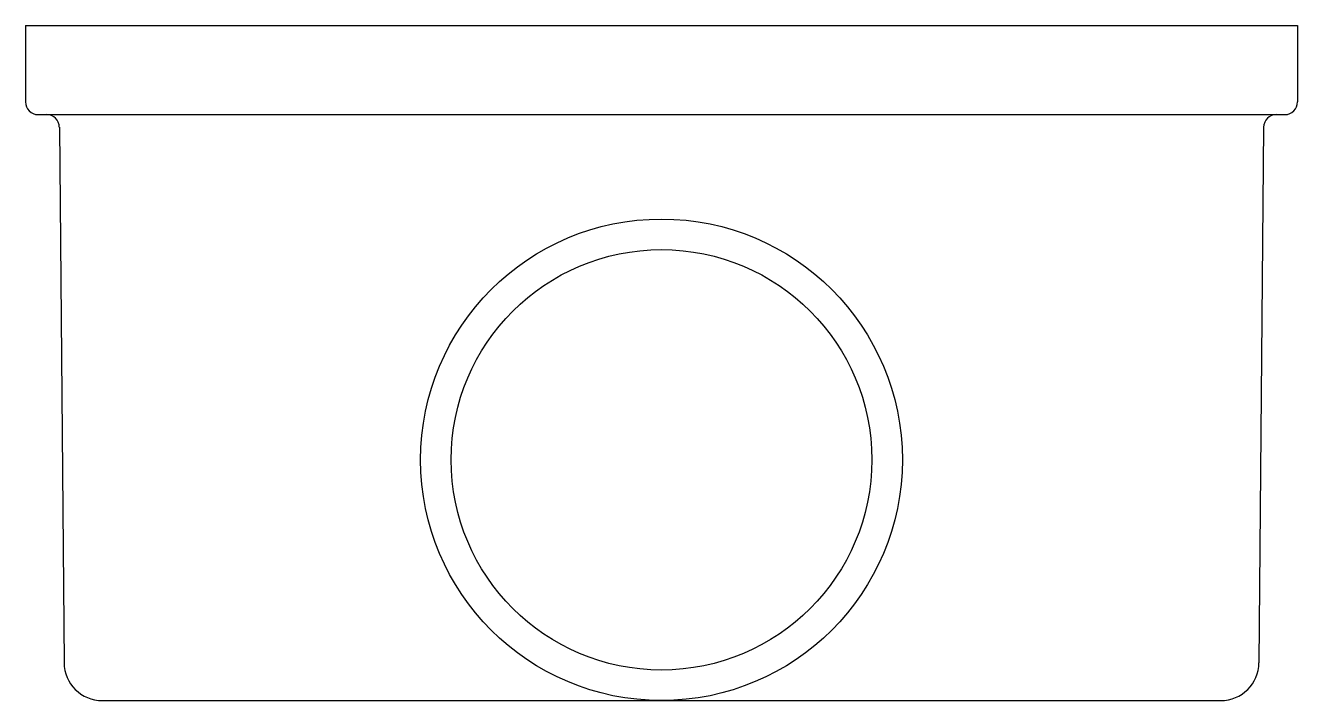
# Model space of a CAD drawing. Header units: millimetres. Extents: x -10150.8555 to -10150.7557, y -367.7099 to -367.6569.
import ezdxf

# ---------------------------------------------------------------- set-up
doc = ezdxf.new("R2010")
doc.units = ezdxf.units.MM
doc.layers.add('Tub_esgoto_caixas', color=2, linetype='Continuous')

msp = doc.modelspace()

# ---------------------------------------------------------------- linework, layer by layer
at = {"layer": 'Tub_esgoto_caixas'}
for p, q in [((-10150.855483, -367.656931), (-10150.755683, -367.656931)), ((-10150.855483, -367.656931), (-10150.855483, -367.662931)), ((-10150.755683, -367.656931), (-10150.755683, -367.662931)), ((-10150.854483, -367.663931), (-10150.853824, -367.663931)), ((-10150.757342, -367.663931), (-10150.756683, -367.663931)), ((-10150.852824, -367.664922), (-10150.852457, -367.706957)), ((-10150.758342, -367.664922), (-10150.758708, -367.706957)), ((-10150.849457, -367.709931), (-10150.761708, -367.709931))]:
    msp.add_line(p, q, dxfattribs=at)
at = {"layer": 'Tub_esgoto_caixas', "color": 1}
msp.add_line((-10150.853824, -367.663931), (-10150.757342, -367.663931), dxfattribs=at)
for radius in [0.0189, 0.0165]:
    msp.add_circle((-10150.805583, -367.691031), radius, dxfattribs=at)
at = {"layer": 'Tub_esgoto_caixas'}
for centre, radius, start, end in [((-10150.854483, -367.662931), 0.001, 180, 270), ((-10150.756683, -367.662931), 0.001, 270, 0), ((-10150.853824, -367.664931), 0.001, 0.5, 90), ((-10150.757342, -367.664931), 0.001, 90, 179.5), ((-10150.849457, -367.706931), 0.003, 180.5, 270), ((-10150.761708, -367.706931), 0.003, 270, 359.5)]:
    msp.add_arc(centre, radius, start, end, dxfattribs=at)

doc.saveas('drawing.dxf')
